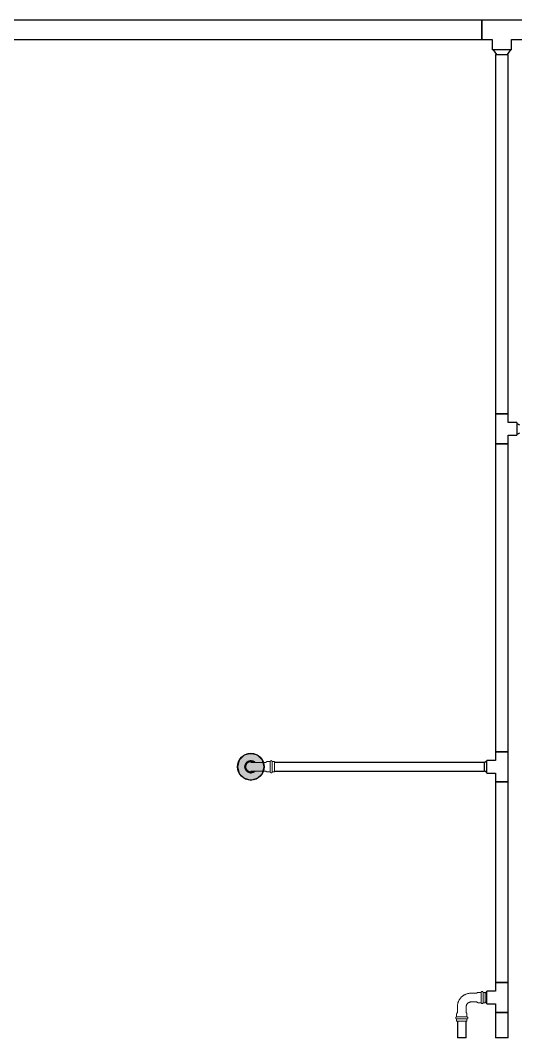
# Model space of a CAD drawing. Header units: inches. Extents: x -3327 to -1, y 8 to 1328.
# Drawn here: x -1919.6 to -1845, y 121.4 to 273.4 of the extents above; entities that cross this region are included whole.
import ezdxf

# ---------------------------------------------------------------- set-up
doc = ezdxf.new("R2010")
doc.units = ezdxf.units.IN
doc.header["$MEASUREMENT"] = 0
doc.layers.add('P-PIPE', color=3, linetype='Continuous', lineweight=9)
doc.layers.add('X - REF - FP', color=7, linetype='Continuous', true_color=0xb90000)

# ---------------------------------------------------------------- blocks, each defined once
blk = doc.blocks.new('Victaulic-VicPress316-Elbow 90-45deg Style P568_P571 - Standard-V2-SECOND LEVEL')
at = {"layer": 'P-PIPE'}
for p, q in [((-3203.81, 730.05), (-3203.81, 729.6)), ((-3203.7, 731.1), (-3203.7, 730.2)), ((-3202.39, 730.21), (-3202.39, 731.1)), ((-3202.28, 729.6), (-3202.28, 730.05)), ((-3203.05, 729.6), (-3203.81, 729.6)), ((-3203.81, 729.31), (-3203.81, 728.97)), ((-3203.05, 729.31), (-3203.81, 729.31)), ((-3203.81, 728.97), (-3203.05, 728.97)), ((-3202.28, 729.6), (-3203.05, 729.6)), ((-3202.28, 729.31), (-3203.05, 729.31)), ((-3203.05, 728.97), (-3202.28, 728.97)), ((-3202.28, 728.97), (-3202.28, 729.31))]:
    blk.add_line(p, q, dxfattribs=at)
at = {"layer": 'P-PIPE', "flags": 128}
for points in [[(-3203.05, 733.4), (-3203.08, 733.4), (-3203.12, 733.4), (-3203.16, 733.4), (-3203.19, 733.39), (-3203.23, 733.38), (-3203.26, 733.38), (-3203.3, 733.37), (-3203.33, 733.36), (-3203.37, 733.34), (-3203.4, 733.33), (-3203.43, 733.32), (-3203.47, 733.3), (-3203.5, 733.28), (-3203.53, 733.26), (-3203.56, 733.24), (-3203.59, 733.22), (-3203.62, 733.2), (-3203.65, 733.18), (-3203.67, 733.15), (-3203.7, 733.13), (-3203.73, 733.1), (-3203.75, 733.07), (-3203.77, 733.04), (-3203.79, 733.01), (-3203.81, 732.98), (-3203.83, 732.95), (-3203.85, 732.92), (-3203.87, 732.89), (-3203.88, 732.85), (-3203.9, 732.82), (-3203.91, 732.79), (-3203.92, 732.75), (-3203.93, 732.72), (-3203.94, 732.68), (-3203.94, 732.65), (-3203.95, 732.61), (-3203.95, 732.57), (-3203.96, 732.54), (-3203.96, 732.5), (-3203.96, 732.46), (-3203.96, 732.43), (-3203.95, 732.39), (-3203.95, 732.35), (-3203.94, 732.32), (-3203.93, 732.28), (-3203.93, 732.25), (-3203.91, 732.21), (-3203.9, 732.18), (-3203.89, 732.14), (-3203.88, 732.11), (-3203.86, 732.08), (-3203.84, 732.05), (-3203.82, 732.01), (-3203.8, 731.98), (-3203.78, 731.95), (-3203.76, 731.92), (-3203.74, 731.9), (-3203.71, 731.87)], [(-3203.05, 733.26), (-3203.08, 733.26), (-3203.11, 733.25), (-3203.14, 733.25), (-3203.17, 733.25), (-3203.2, 733.24), (-3203.23, 733.23), (-3203.26, 733.23), (-3203.29, 733.22), (-3203.32, 733.21), (-3203.34, 733.2), (-3203.37, 733.18), (-3203.4, 733.17), (-3203.43, 733.16), (-3203.45, 733.14), (-3203.48, 733.12), (-3203.5, 733.1), (-3203.53, 733.09), (-3203.55, 733.07), (-3203.57, 733.05), (-3203.6, 733.02), (-3203.62, 733), (-3203.64, 732.98), (-3203.66, 732.95), (-3203.67, 732.93), (-3203.69, 732.9), (-3203.71, 732.88), (-3203.72, 732.85), (-3203.74, 732.82), (-3203.75, 732.8), (-3203.76, 732.77), (-3203.77, 732.74), (-3203.78, 732.71), (-3203.79, 732.68), (-3203.8, 732.65), (-3203.8, 732.62), (-3203.81, 732.59), (-3203.81, 732.56), (-3203.81, 732.53), (-3203.81, 732.5), (-3203.81, 732.47), (-3203.81, 732.44), (-3203.81, 732.41), (-3203.8, 732.38), (-3203.8, 732.35), (-3203.79, 732.32), (-3203.78, 732.29), (-3203.78, 732.26), (-3203.77, 732.23), (-3203.76, 732.2), (-3203.74, 732.17), (-3203.73, 732.14), (-3203.72, 732.12), (-3203.7, 732.1)], [(-3202.39, 731.86), (-3202.37, 731.88), (-3202.34, 731.91), (-3202.32, 731.94), (-3202.3, 731.97), (-3202.28, 732), (-3202.26, 732.03), (-3202.24, 732.06), (-3202.23, 732.09), (-3202.21, 732.13), (-3202.2, 732.16), (-3202.18, 732.19), (-3202.17, 732.23), (-3202.16, 732.26), (-3202.15, 732.3), (-3202.15, 732.33), (-3202.14, 732.37), (-3202.14, 732.41), (-3202.14, 732.44), (-3202.13, 732.48), (-3202.13, 732.52), (-3202.14, 732.55), (-3202.14, 732.59), (-3202.14, 732.63), (-3202.15, 732.66), (-3202.16, 732.7), (-3202.17, 732.73), (-3202.18, 732.77), (-3202.19, 732.8), (-3202.2, 732.84), (-3202.22, 732.87), (-3202.23, 732.9), (-3202.25, 732.93), (-3202.27, 732.97), (-3202.29, 733), (-3202.31, 733.03), (-3202.33, 733.06), (-3202.35, 733.08), (-3202.38, 733.11), (-3202.4, 733.14), (-3202.43, 733.16), (-3202.46, 733.19), (-3202.49, 733.21), (-3202.51, 733.23), (-3202.55, 733.25), (-3202.58, 733.27), (-3202.61, 733.29), (-3202.64, 733.31), (-3202.67, 733.32), (-3202.71, 733.34), (-3202.74, 733.35), (-3202.78, 733.36), (-3202.81, 733.37), (-3202.85, 733.38), (-3202.88, 733.39), (-3202.92, 733.39), (-3202.95, 733.4), (-3202.99, 733.4), (-3203.03, 733.4), (-3203.05, 733.4)], [(-3202.39, 732.1), (-3202.37, 732.13), (-3202.36, 732.16), (-3202.34, 732.18), (-3202.33, 732.21), (-3202.32, 732.24), (-3202.31, 732.27), (-3202.3, 732.3), (-3202.3, 732.33), (-3202.29, 732.36), (-3202.29, 732.39), (-3202.28, 732.42), (-3202.28, 732.45), (-3202.28, 732.48), (-3202.28, 732.51), (-3202.28, 732.54), (-3202.28, 732.57), (-3202.29, 732.6), (-3202.29, 732.63), (-3202.3, 732.66), (-3202.31, 732.69), (-3202.32, 732.72), (-3202.33, 732.75), (-3202.34, 732.78), (-3202.35, 732.81), (-3202.36, 732.84), (-3202.38, 732.86), (-3202.39, 732.89), (-3202.41, 732.92), (-3202.43, 732.94), (-3202.44, 732.97), (-3202.46, 732.99), (-3202.48, 733.01), (-3202.51, 733.03), (-3202.53, 733.06), (-3202.55, 733.08), (-3202.58, 733.09), (-3202.6, 733.11), (-3202.62, 733.13), (-3202.65, 733.15), (-3202.68, 733.16), (-3202.7, 733.18), (-3202.73, 733.19), (-3202.76, 733.2), (-3202.79, 733.21), (-3202.82, 733.22), (-3202.85, 733.23), (-3202.88, 733.24), (-3202.91, 733.24), (-3202.94, 733.25), (-3202.97, 733.25), (-3203, 733.26), (-3203.03, 733.26), (-3203.05, 733.26)], [(-3203.7, 732.49), (-3203.7, 732.49), (-3203.7, 732.49), (-3203.7, 732.48), (-3203.7, 732.47), (-3203.7, 732.46), (-3203.7, 732.45), (-3203.7, 732.44), (-3203.7, 732.42), (-3203.7, 732.4), (-3203.7, 732.38), (-3203.7, 732.36), (-3203.7, 732.33), (-3203.7, 732.31), (-3203.7, 732.28), (-3203.7, 732.25), (-3203.7, 732.21), (-3203.7, 732.18), (-3203.7, 732.14), (-3203.7, 732.11), (-3203.7, 732.07), (-3203.7, 732.03), (-3203.7, 731.98), (-3203.7, 731.94), (-3203.7, 731.9), (-3203.7, 731.85), (-3203.7, 731.8), (-3203.7, 731.75), (-3203.7, 731.7), (-3203.7, 731.65), (-3203.7, 731.6), (-3203.7, 731.55), (-3203.7, 731.5), (-3203.7, 731.44), (-3203.7, 731.39), (-3203.7, 731.33), (-3203.7, 731.28), (-3203.7, 731.22), (-3203.7, 731.17), (-3203.7, 731.11), (-3203.7, 731.1)], [(-3202.39, 731.1), (-3202.39, 731.15), (-3202.39, 731.21), (-3202.39, 731.26), (-3202.39, 731.32), (-3202.39, 731.37), (-3202.39, 731.43), (-3202.39, 731.48), (-3202.39, 731.54), (-3202.39, 731.59), (-3202.39, 731.64), (-3202.39, 731.69), (-3202.39, 731.74), (-3202.39, 731.79), (-3202.39, 731.84), (-3202.39, 731.88), (-3202.39, 731.93), (-3202.39, 731.97), (-3202.39, 732.02), (-3202.39, 732.06), (-3202.39, 732.1), (-3202.39, 732.13), (-3202.39, 732.17), (-3202.39, 732.21), (-3202.39, 732.24), (-3202.39, 732.27), (-3202.39, 732.3), (-3202.39, 732.33), (-3202.39, 732.35), (-3202.39, 732.37), (-3202.39, 732.4), (-3202.39, 732.41), (-3202.39, 732.43), (-3202.39, 732.45), (-3202.39, 732.46), (-3202.39, 732.47), (-3202.39, 732.48), (-3202.39, 732.48), (-3202.39, 732.49), (-3202.39, 732.49), (-3202.39, 732.49)], [(-3203.81, 730.05), (-3203.81, 730.06), (-3203.81, 730.07), (-3203.81, 730.08), (-3203.81, 730.09), (-3203.81, 730.11), (-3203.8, 730.12), (-3203.8, 730.13), (-3203.8, 730.14), (-3203.8, 730.15), (-3203.79, 730.16), (-3203.79, 730.17), (-3203.78, 730.18), (-3203.78, 730.19), (-3203.77, 730.2), (-3203.76, 730.2), (-3203.76, 730.21), (-3203.75, 730.22), (-3203.74, 730.23), (-3203.74, 730.24), (-3203.73, 730.25), (-3203.72, 730.25), (-3203.71, 730.26), (-3203.71, 730.27), (-3203.7, 730.27)], [(-3202.39, 730.27), (-3202.38, 730.26), (-3202.37, 730.26), (-3202.36, 730.25), (-3202.36, 730.24), (-3202.35, 730.23), (-3202.34, 730.22), (-3202.33, 730.22), (-3202.33, 730.21), (-3202.32, 730.2), (-3202.32, 730.19), (-3202.31, 730.18), (-3202.31, 730.17), (-3202.3, 730.16), (-3202.3, 730.15), (-3202.29, 730.14), (-3202.29, 730.13), (-3202.29, 730.12), (-3202.29, 730.11), (-3202.28, 730.1), (-3202.28, 730.09), (-3202.28, 730.07), (-3202.28, 730.06), (-3202.28, 730.05), (-3202.28, 730.05)], [(-3203.81, 729.31), (-3203.82, 729.31), (-3203.82, 729.31), (-3203.83, 729.31), (-3203.84, 729.31), (-3203.84, 729.31), (-3203.85, 729.31), (-3203.85, 729.31), (-3203.86, 729.32), (-3203.86, 729.32), (-3203.87, 729.32), (-3203.87, 729.32), (-3203.88, 729.32), (-3203.88, 729.33), (-3203.89, 729.33), (-3203.89, 729.33), (-3203.9, 729.34), (-3203.9, 729.34), (-3203.91, 729.34), (-3203.91, 729.35), (-3203.92, 729.35), (-3203.92, 729.36), (-3203.92, 729.36), (-3203.93, 729.37), (-3203.93, 729.37), (-3203.93, 729.38), (-3203.94, 729.38), (-3203.94, 729.39), (-3203.94, 729.39), (-3203.95, 729.4), (-3203.95, 729.4), (-3203.95, 729.41), (-3203.95, 729.41), (-3203.95, 729.42), (-3203.95, 729.42), (-3203.96, 729.43), (-3203.96, 729.44), (-3203.96, 729.44), (-3203.96, 729.45), (-3203.96, 729.45), (-3203.96, 729.46), (-3203.96, 729.46), (-3203.96, 729.47), (-3203.96, 729.48), (-3203.96, 729.48), (-3203.95, 729.49), (-3203.95, 729.49), (-3203.95, 729.5), (-3203.95, 729.5), (-3203.95, 729.51), (-3203.94, 729.51), (-3203.94, 729.52), (-3203.94, 729.52), (-3203.94, 729.53), (-3203.93, 729.53), (-3203.93, 729.54), (-3203.93, 729.54), (-3203.92, 729.55), (-3203.92, 729.55), (-3203.92, 729.56), (-3203.91, 729.56), (-3203.91, 729.57), (-3203.9, 729.57), (-3203.9, 729.57), (-3203.89, 729.58), (-3203.89, 729.58), (-3203.88, 729.58), (-3203.88, 729.58), (-3203.87, 729.59), (-3203.87, 729.59), (-3203.86, 729.59), (-3203.86, 729.59), (-3203.85, 729.59), (-3203.84, 729.6), (-3203.84, 729.6), (-3203.83, 729.6), (-3203.83, 729.6), (-3203.82, 729.6), (-3203.82, 729.6), (-3203.81, 729.6)], [(-3203.05, 729.6), (-3203.08, 729.6), (-3203.11, 729.6), (-3203.14, 729.6), (-3203.17, 729.6), (-3203.2, 729.6), (-3203.23, 729.6), (-3203.26, 729.6), (-3203.29, 729.6), (-3203.32, 729.6), (-3203.34, 729.6), (-3203.37, 729.6), (-3203.4, 729.6), (-3203.43, 729.6), (-3203.45, 729.6), (-3203.48, 729.6), (-3203.5, 729.6), (-3203.53, 729.6), (-3203.55, 729.6), (-3203.57, 729.6), (-3203.6, 729.6), (-3203.62, 729.6), (-3203.64, 729.6), (-3203.66, 729.6), (-3203.67, 729.6), (-3203.69, 729.6), (-3203.71, 729.6), (-3203.72, 729.6), (-3203.74, 729.6), (-3203.75, 729.6), (-3203.76, 729.6), (-3203.77, 729.6), (-3203.78, 729.6), (-3203.79, 729.6), (-3203.8, 729.6), (-3203.8, 729.6), (-3203.81, 729.6), (-3203.81, 729.6), (-3203.81, 729.6), (-3203.81, 729.6), (-3203.81, 729.6)], [(-3203.81, 729.6), (-3203.81, 729.6), (-3203.81, 729.6), (-3203.81, 729.6), (-3203.8, 729.6), (-3203.8, 729.6), (-3203.79, 729.6), (-3203.78, 729.6), (-3203.77, 729.6)], [(-3203.77, 729.31), (-3203.78, 729.31), (-3203.79, 729.31), (-3203.8, 729.31), (-3203.8, 729.31), (-3203.81, 729.31), (-3203.81, 729.31), (-3203.81, 729.31), (-3203.81, 729.31), (-3203.81, 729.31)], [(-3203.81, 729.31), (-3203.81, 729.31), (-3203.81, 729.31), (-3203.81, 729.31), (-3203.8, 729.31), (-3203.8, 729.31), (-3203.79, 729.31), (-3203.78, 729.31), (-3203.77, 729.31), (-3203.76, 729.31), (-3203.75, 729.31), (-3203.74, 729.31), (-3203.73, 729.31), (-3203.71, 729.31), (-3203.7, 729.31), (-3203.68, 729.31), (-3203.66, 729.31), (-3203.64, 729.31), (-3203.62, 729.31), (-3203.6, 729.31), (-3203.58, 729.31), (-3203.56, 729.31), (-3203.53, 729.31), (-3203.51, 729.31), (-3203.49, 729.31), (-3203.46, 729.31), (-3203.43, 729.31), (-3203.41, 729.31), (-3203.38, 729.31), (-3203.35, 729.31), (-3203.32, 729.31), (-3203.29, 729.31), (-3203.27, 729.31), (-3203.24, 729.31), (-3203.21, 729.31), (-3203.18, 729.31), (-3203.15, 729.31), (-3203.12, 729.31), (-3203.08, 729.31), (-3203.05, 729.31), (-3203.05, 729.31)], [(-3202.28, 729.6), (-3202.28, 729.6), (-3202.28, 729.6), (-3202.29, 729.6), (-3202.29, 729.6), (-3202.29, 729.6), (-3202.3, 729.6), (-3202.31, 729.6), (-3202.32, 729.6), (-3202.33, 729.6), (-3202.34, 729.6), (-3202.35, 729.6), (-3202.37, 729.6), (-3202.38, 729.6), (-3202.4, 729.6), (-3202.41, 729.6), (-3202.43, 729.6), (-3202.45, 729.6), (-3202.47, 729.6), (-3202.49, 729.6), (-3202.51, 729.6), (-3202.53, 729.6), (-3202.56, 729.6), (-3202.58, 729.6), (-3202.61, 729.6), (-3202.63, 729.6), (-3202.66, 729.6), (-3202.68, 729.6), (-3202.71, 729.6), (-3202.74, 729.6), (-3202.77, 729.6), (-3202.8, 729.6), (-3202.83, 729.6), (-3202.86, 729.6), (-3202.89, 729.6), (-3202.92, 729.6), (-3202.95, 729.6), (-3202.98, 729.6), (-3203.01, 729.6), (-3203.04, 729.6), (-3203.05, 729.6)], [(-3203.05, 729.31), (-3203.02, 729.31), (-3202.98, 729.31), (-3202.95, 729.31), (-3202.92, 729.31), (-3202.89, 729.31), (-3202.86, 729.31), (-3202.83, 729.31), (-3202.8, 729.31), (-3202.78, 729.31), (-3202.75, 729.31), (-3202.72, 729.31), (-3202.69, 729.31), (-3202.67, 729.31), (-3202.64, 729.31), (-3202.61, 729.31), (-3202.59, 729.31), (-3202.56, 729.31), (-3202.54, 729.31), (-3202.52, 729.31), (-3202.5, 729.31), (-3202.48, 729.31), (-3202.46, 729.31), (-3202.44, 729.31), (-3202.42, 729.31), (-3202.4, 729.31), (-3202.39, 729.31), (-3202.37, 729.31), (-3202.36, 729.31), (-3202.34, 729.31), (-3202.33, 729.31), (-3202.32, 729.31), (-3202.31, 729.31), (-3202.3, 729.31), (-3202.3, 729.31), (-3202.29, 729.31), (-3202.29, 729.31), (-3202.28, 729.31), (-3202.28, 729.31), (-3202.28, 729.31), (-3202.28, 729.31)], [(-3202.32, 729.6), (-3202.31, 729.6), (-3202.3, 729.6), (-3202.3, 729.6), (-3202.29, 729.6), (-3202.29, 729.6), (-3202.28, 729.6), (-3202.28, 729.6), (-3202.28, 729.6), (-3202.28, 729.6)], [(-3202.28, 729.31), (-3202.28, 729.31), (-3202.28, 729.31), (-3202.29, 729.31), (-3202.29, 729.31), (-3202.29, 729.31), (-3202.3, 729.31), (-3202.31, 729.31), (-3202.32, 729.31)], [(-3202.28, 729.6), (-3202.27, 729.6), (-3202.27, 729.6), (-3202.26, 729.6), (-3202.26, 729.6), (-3202.25, 729.6), (-3202.24, 729.6), (-3202.24, 729.59), (-3202.23, 729.59), (-3202.23, 729.59), (-3202.22, 729.59), (-3202.22, 729.59), (-3202.21, 729.58), (-3202.21, 729.58), (-3202.2, 729.58), (-3202.2, 729.57), (-3202.19, 729.57), (-3202.19, 729.57), (-3202.18, 729.56), (-3202.18, 729.56), (-3202.18, 729.56), (-3202.17, 729.55), (-3202.17, 729.55), (-3202.16, 729.54), (-3202.16, 729.54), (-3202.16, 729.53), (-3202.15, 729.53), (-3202.15, 729.52), (-3202.15, 729.52), (-3202.15, 729.51), (-3202.14, 729.51), (-3202.14, 729.5), (-3202.14, 729.5), (-3202.14, 729.49), (-3202.14, 729.48), (-3202.14, 729.48), (-3202.14, 729.47), (-3202.13, 729.47), (-3202.13, 729.46), (-3202.13, 729.46), (-3202.13, 729.45), (-3202.13, 729.44), (-3202.13, 729.44), (-3202.14, 729.43), (-3202.14, 729.43), (-3202.14, 729.42), (-3202.14, 729.42), (-3202.14, 729.41), (-3202.14, 729.4), (-3202.14, 729.4), (-3202.15, 729.39), (-3202.15, 729.39), (-3202.15, 729.38), (-3202.16, 729.38), (-3202.16, 729.37), (-3202.16, 729.37), (-3202.17, 729.36), (-3202.17, 729.36), (-3202.17, 729.35), (-3202.18, 729.35), (-3202.18, 729.35), (-3202.19, 729.34), (-3202.19, 729.34), (-3202.19, 729.34), (-3202.2, 729.33), (-3202.2, 729.33), (-3202.21, 729.33), (-3202.21, 729.32), (-3202.22, 729.32), (-3202.23, 729.32), (-3202.23, 729.32), (-3202.24, 729.32), (-3202.24, 729.31), (-3202.25, 729.31), (-3202.25, 729.31), (-3202.26, 729.31), (-3202.26, 729.31), (-3202.27, 729.31), (-3202.28, 729.31), (-3202.28, 729.31)]]:
    blk.add_lwpolyline(points, dxfattribs=at)
blk = doc.blocks.new('Victaulic-VicPress316-Elbow 90-45deg Style P568_P571 - Standard-V1-SECOND LEVEL')
at = {"layer": 'P-PIPE'}
for p, q in [((-0.77, 3.52), (-0.77, 3.18)), ((0.77, 3.52), (-0.77, 3.52)), ((-0.77, 3.18), (0.77, 3.18)), ((0.77, 3.18), (0.77, 3.52)), ((-0.77, 2.89), (-0.77, 2.44)), ((-0.77, 2.89), (0.77, 2.89)), ((-0.66, 2.28), (-0.66, 1.39)), ((0.66, 1.39), (0.66, 2.28)), ((0.77, 2.44), (0.77, 2.89)), ((-3.18, 0.77), (-3.52, 0.77)), ((-3.52, 0.77), (-3.52, -0.77)), ((-3.18, -0.77), (-3.18, 0.77)), ((-2.44, 0.77), (-2.89, 0.77)), ((-2.89, -0.77), (-2.89, 0.77)), ((-1.39, 0.66), (-2.28, 0.66)), ((-3.52, -0.77), (-3.18, -0.77)), ((-2.89, -0.77), (-2.44, -0.77)), ((-2.28, -0.66), (-1.39, -0.66))]:
    blk.add_line(p, q, dxfattribs=at)
at = {"layer": 'P-PIPE', "flags": 128}
for points in [[(-0.77, 2.89), (-0.77, 2.89), (-0.78, 2.89), (-0.78, 2.89), (-0.79, 2.89), (-0.8, 2.89), (-0.8, 2.89), (-0.81, 2.9), (-0.81, 2.9), (-0.82, 2.9), (-0.82, 2.9), (-0.83, 2.9), (-0.83, 2.91), (-0.84, 2.91), (-0.84, 2.91), (-0.85, 2.92), (-0.85, 2.92), (-0.86, 2.92), (-0.86, 2.93), (-0.87, 2.93), (-0.87, 2.93), (-0.87, 2.94), (-0.88, 2.94), (-0.88, 2.95), (-0.89, 2.95), (-0.89, 2.96), (-0.89, 2.96), (-0.89, 2.97), (-0.9, 2.97), (-0.9, 2.98), (-0.9, 2.98), (-0.9, 2.99), (-0.91, 2.99), (-0.91, 3), (-0.91, 3.01), (-0.91, 3.01), (-0.91, 3.02), (-0.91, 3.02), (-0.91, 3.03), (-0.91, 3.03), (-0.91, 3.04), (-0.91, 3.05), (-0.91, 3.05), (-0.91, 3.06), (-0.91, 3.06), (-0.91, 3.07), (-0.91, 3.07), (-0.91, 3.08), (-0.9, 3.09), (-0.9, 3.09), (-0.9, 3.1), (-0.9, 3.1), (-0.89, 3.11), (-0.89, 3.11), (-0.89, 3.12), (-0.88, 3.12), (-0.88, 3.13), (-0.88, 3.13), (-0.87, 3.14), (-0.87, 3.14), (-0.86, 3.14), (-0.86, 3.15), (-0.86, 3.15), (-0.85, 3.15), (-0.85, 3.16), (-0.84, 3.16), (-0.84, 3.16), (-0.83, 3.17), (-0.83, 3.17), (-0.82, 3.17), (-0.82, 3.17), (-0.81, 3.17), (-0.8, 3.18), (-0.8, 3.18), (-0.79, 3.18), (-0.79, 3.18), (-0.78, 3.18), (-0.78, 3.18), (-0.77, 3.18), (-0.77, 3.18)], [(0.77, 3.18), (0.77, 3.18), (0.76, 3.18), (0.76, 3.18), (0.76, 3.18), (0.75, 3.18), (0.74, 3.18), (0.74, 3.18), (0.73, 3.18), (0.72, 3.18), (0.71, 3.18), (0.69, 3.18), (0.68, 3.18), (0.67, 3.18), (0.65, 3.18), (0.63, 3.18), (0.61, 3.18), (0.6, 3.18), (0.58, 3.18), (0.56, 3.18), (0.53, 3.18), (0.51, 3.18), (0.49, 3.18), (0.46, 3.18), (0.44, 3.18), (0.41, 3.18), (0.39, 3.18), (0.36, 3.18), (0.33, 3.18), (0.31, 3.18), (0.28, 3.18), (0.25, 3.18), (0.22, 3.18), (0.19, 3.18), (0.16, 3.18), (0.13, 3.18), (0.1, 3.18), (0.07, 3.18), (0.04, 3.18), (0.01, 3.18), (-0.02, 3.18), (-0.05, 3.18), (-0.08, 3.18), (-0.11, 3.18), (-0.14, 3.18), (-0.17, 3.18), (-0.2, 3.18), (-0.23, 3.18), (-0.26, 3.18), (-0.29, 3.18), (-0.32, 3.18), (-0.35, 3.18), (-0.37, 3.18), (-0.4, 3.18), (-0.43, 3.18), (-0.45, 3.18), (-0.48, 3.18), (-0.5, 3.18), (-0.52, 3.18), (-0.54, 3.18), (-0.57, 3.18), (-0.59, 3.18), (-0.6, 3.18), (-0.62, 3.18), (-0.64, 3.18), (-0.66, 3.18), (-0.67, 3.18), (-0.69, 3.18), (-0.7, 3.18), (-0.71, 3.18), (-0.72, 3.18), (-0.73, 3.18), (-0.74, 3.18), (-0.75, 3.18), (-0.75, 3.18), (-0.76, 3.18), (-0.76, 3.18), (-0.77, 3.18), (-0.77, 3.18), (-0.77, 3.18)], [(-0.77, 3.18), (-0.77, 3.18), (-0.76, 3.18), (-0.76, 3.18), (-0.76, 3.18), (-0.75, 3.18), (-0.74, 3.18), (-0.74, 3.18), (-0.73, 3.18)], [(0.72, 3.18), (0.73, 3.18), (0.74, 3.18), (0.75, 3.18), (0.75, 3.18), (0.76, 3.18), (0.76, 3.18), (0.77, 3.18), (0.77, 3.18), (0.77, 3.18)], [(0.77, 3.18), (0.77, 3.18), (0.78, 3.18), (0.78, 3.18), (0.79, 3.18), (0.8, 3.18), (0.8, 3.18), (0.81, 3.18), (0.81, 3.17), (0.82, 3.17), (0.82, 3.17), (0.83, 3.17), (0.83, 3.17), (0.84, 3.16), (0.84, 3.16), (0.85, 3.16), (0.85, 3.15), (0.86, 3.15), (0.86, 3.15), (0.87, 3.14), (0.87, 3.14), (0.87, 3.13), (0.88, 3.13), (0.88, 3.12), (0.89, 3.12), (0.89, 3.11), (0.89, 3.11), (0.89, 3.1), (0.9, 3.1), (0.9, 3.09), (0.9, 3.09), (0.9, 3.08), (0.91, 3.08), (0.91, 3.07), (0.91, 3.07), (0.91, 3.06), (0.91, 3.05), (0.91, 3.05), (0.91, 3.04), (0.91, 3.04), (0.91, 3.03), (0.91, 3.03), (0.91, 3.02), (0.91, 3.01), (0.91, 3.01), (0.91, 3), (0.91, 3), (0.91, 2.99), (0.9, 2.99), (0.9, 2.98), (0.9, 2.98), (0.9, 2.97), (0.89, 2.97), (0.89, 2.96), (0.89, 2.96), (0.88, 2.95), (0.88, 2.95), (0.88, 2.94), (0.87, 2.94), (0.87, 2.93), (0.86, 2.93), (0.86, 2.92), (0.86, 2.92), (0.85, 2.92), (0.85, 2.91), (0.84, 2.91), (0.84, 2.91), (0.83, 2.91), (0.83, 2.9), (0.82, 2.9), (0.82, 2.9), (0.81, 2.9), (0.8, 2.9), (0.8, 2.89), (0.79, 2.89), (0.79, 2.89), (0.78, 2.89), (0.78, 2.89), (0.77, 2.89), (0.77, 2.89)], [(-0.77, 2.89), (-0.77, 2.89), (-0.76, 2.89), (-0.76, 2.89), (-0.76, 2.89), (-0.75, 2.89), (-0.74, 2.89), (-0.74, 2.89), (-0.73, 2.89), (-0.72, 2.89), (-0.71, 2.89), (-0.69, 2.89), (-0.68, 2.89), (-0.67, 2.89), (-0.65, 2.89), (-0.63, 2.89), (-0.61, 2.89), (-0.6, 2.89), (-0.58, 2.89), (-0.56, 2.89), (-0.53, 2.89), (-0.51, 2.89), (-0.49, 2.89), (-0.46, 2.89), (-0.44, 2.89), (-0.41, 2.89), (-0.39, 2.89), (-0.36, 2.89), (-0.33, 2.89), (-0.31, 2.89), (-0.28, 2.89), (-0.25, 2.89), (-0.22, 2.89), (-0.19, 2.89), (-0.16, 2.89), (-0.13, 2.89), (-0.1, 2.89), (-0.07, 2.89), (-0.04, 2.89), (-0.01, 2.89), (0.02, 2.89), (0.05, 2.89), (0.08, 2.89), (0.11, 2.89), (0.14, 2.89), (0.17, 2.89), (0.2, 2.89), (0.23, 2.89), (0.26, 2.89), (0.29, 2.89), (0.32, 2.89), (0.35, 2.89), (0.37, 2.89), (0.4, 2.89), (0.43, 2.89), (0.45, 2.89), (0.48, 2.89), (0.5, 2.89), (0.52, 2.89), (0.54, 2.89), (0.57, 2.89), (0.59, 2.89), (0.6, 2.89), (0.62, 2.89), (0.64, 2.89), (0.66, 2.89), (0.67, 2.89), (0.69, 2.89), (0.7, 2.89), (0.71, 2.89), (0.72, 2.89), (0.73, 2.89), (0.74, 2.89), (0.75, 2.89), (0.75, 2.89), (0.76, 2.89), (0.76, 2.89), (0.77, 2.89), (0.77, 2.89), (0.77, 2.89)], [(-0.72, 2.89), (-0.73, 2.89), (-0.74, 2.89), (-0.75, 2.89), (-0.75, 2.89), (-0.76, 2.89), (-0.76, 2.89), (-0.77, 2.89), (-0.77, 2.89), (-0.77, 2.89)], [(-0.66, 2.22), (-0.67, 2.23), (-0.67, 2.23), (-0.68, 2.24), (-0.69, 2.25), (-0.7, 2.26), (-0.7, 2.27), (-0.71, 2.27), (-0.72, 2.28), (-0.72, 2.29), (-0.73, 2.3), (-0.73, 2.31), (-0.74, 2.32), (-0.74, 2.33), (-0.75, 2.34), (-0.75, 2.35), (-0.76, 2.36), (-0.76, 2.37), (-0.76, 2.38), (-0.76, 2.39), (-0.76, 2.4), (-0.77, 2.42), (-0.77, 2.43), (-0.77, 2.44), (-0.77, 2.44)], [(0.77, 2.44), (0.77, 2.43), (0.77, 2.42), (0.76, 2.41), (0.76, 2.4), (0.76, 2.38), (0.76, 2.37), (0.76, 2.36), (0.75, 2.35), (0.75, 2.34), (0.74, 2.33), (0.74, 2.32), (0.74, 2.31), (0.73, 2.3), (0.72, 2.29), (0.72, 2.29), (0.71, 2.28), (0.71, 2.27), (0.7, 2.26), (0.69, 2.25), (0.68, 2.24), (0.68, 2.24), (0.67, 2.23), (0.66, 2.22), (0.66, 2.22)], [(0.77, 2.89), (0.77, 2.89), (0.76, 2.89), (0.76, 2.89), (0.76, 2.89), (0.75, 2.89), (0.74, 2.89), (0.74, 2.89), (0.73, 2.89)], [(-3.18, 0.77), (-3.18, 0.77), (-3.18, 0.78), (-3.18, 0.78), (-3.18, 0.79), (-3.18, 0.8), (-3.18, 0.8), (-3.18, 0.81), (-3.17, 0.81), (-3.17, 0.82), (-3.17, 0.82), (-3.17, 0.83), (-3.17, 0.83), (-3.16, 0.84), (-3.16, 0.84), (-3.16, 0.85), (-3.15, 0.85), (-3.15, 0.86), (-3.15, 0.86), (-3.14, 0.87), (-3.14, 0.87), (-3.13, 0.87), (-3.13, 0.88), (-3.12, 0.88), (-3.12, 0.89), (-3.11, 0.89), (-3.11, 0.89), (-3.1, 0.89), (-3.1, 0.9), (-3.09, 0.9), (-3.09, 0.9), (-3.08, 0.9), (-3.08, 0.91), (-3.07, 0.91), (-3.07, 0.91), (-3.06, 0.91), (-3.05, 0.91), (-3.05, 0.91), (-3.04, 0.91), (-3.04, 0.91), (-3.03, 0.91), (-3.03, 0.91), (-3.02, 0.91), (-3.01, 0.91), (-3.01, 0.91), (-3, 0.91), (-3, 0.91), (-2.99, 0.91), (-2.99, 0.9), (-2.98, 0.9), (-2.98, 0.9), (-2.97, 0.9), (-2.97, 0.89), (-2.96, 0.89), (-2.96, 0.89), (-2.95, 0.88), (-2.95, 0.88), (-2.94, 0.88), (-2.94, 0.87), (-2.93, 0.87), (-2.93, 0.86), (-2.92, 0.86), (-2.92, 0.86), (-2.92, 0.85), (-2.91, 0.85), (-2.91, 0.84), (-2.91, 0.84), (-2.91, 0.83), (-2.9, 0.83), (-2.9, 0.82), (-2.9, 0.82), (-2.9, 0.81), (-2.9, 0.8), (-2.89, 0.8), (-2.89, 0.79), (-2.89, 0.79), (-2.89, 0.78), (-2.89, 0.78), (-2.89, 0.77), (-2.89, 0.77)], [(-3.18, 0.77), (-3.18, 0.77), (-3.18, 0.76), (-3.18, 0.76), (-3.18, 0.76), (-3.18, 0.75), (-3.18, 0.74), (-3.18, 0.74), (-3.18, 0.73), (-3.18, 0.72), (-3.18, 0.71), (-3.18, 0.69), (-3.18, 0.68), (-3.18, 0.67), (-3.18, 0.65), (-3.18, 0.63), (-3.18, 0.61), (-3.18, 0.6), (-3.18, 0.58), (-3.18, 0.56), (-3.18, 0.53), (-3.18, 0.51), (-3.18, 0.49), (-3.18, 0.46), (-3.18, 0.44), (-3.18, 0.41), (-3.18, 0.39), (-3.18, 0.36), (-3.18, 0.33), (-3.18, 0.31), (-3.18, 0.28), (-3.18, 0.25), (-3.18, 0.22), (-3.18, 0.19), (-3.18, 0.16), (-3.18, 0.13), (-3.18, 0.1), (-3.18, 0.07), (-3.18, 0.04), (-3.18, 0.01), (-3.18, -0.02), (-3.18, -0.05), (-3.18, -0.08), (-3.18, -0.11), (-3.18, -0.14), (-3.18, -0.17), (-3.18, -0.2), (-3.18, -0.23), (-3.18, -0.26), (-3.18, -0.29), (-3.18, -0.32), (-3.18, -0.35), (-3.18, -0.37), (-3.18, -0.4), (-3.18, -0.43), (-3.18, -0.45), (-3.18, -0.48), (-3.18, -0.5), (-3.18, -0.52), (-3.18, -0.54), (-3.18, -0.57), (-3.18, -0.59), (-3.18, -0.6), (-3.18, -0.62), (-3.18, -0.64), (-3.18, -0.66), (-3.18, -0.67), (-3.18, -0.69), (-3.18, -0.7), (-3.18, -0.71), (-3.18, -0.72), (-3.18, -0.73), (-3.18, -0.74), (-3.18, -0.75), (-3.18, -0.75), (-3.18, -0.76), (-3.18, -0.76), (-3.18, -0.77), (-3.18, -0.77), (-3.18, -0.77)], [(-3.18, 0.72), (-3.18, 0.73), (-3.18, 0.74), (-3.18, 0.75), (-3.18, 0.75), (-3.18, 0.76), (-3.18, 0.76), (-3.18, 0.77), (-3.18, 0.77), (-3.18, 0.77)], [(-2.89, -0.77), (-2.89, -0.77), (-2.89, -0.76), (-2.89, -0.76), (-2.89, -0.76), (-2.89, -0.75), (-2.89, -0.74), (-2.89, -0.74), (-2.89, -0.73), (-2.89, -0.72), (-2.89, -0.71), (-2.89, -0.69), (-2.89, -0.68), (-2.89, -0.67), (-2.89, -0.65), (-2.89, -0.63), (-2.89, -0.61), (-2.89, -0.6), (-2.89, -0.58), (-2.89, -0.56), (-2.89, -0.53), (-2.89, -0.51), (-2.89, -0.49), (-2.89, -0.46), (-2.89, -0.44), (-2.89, -0.41), (-2.89, -0.39), (-2.89, -0.36), (-2.89, -0.33), (-2.89, -0.31), (-2.89, -0.28), (-2.89, -0.25), (-2.89, -0.22), (-2.89, -0.19), (-2.89, -0.16), (-2.89, -0.13), (-2.89, -0.1), (-2.89, -0.07), (-2.89, -0.04), (-2.89, -0.01), (-2.89, 0.02), (-2.89, 0.05), (-2.89, 0.08), (-2.89, 0.11), (-2.89, 0.14), (-2.89, 0.17), (-2.89, 0.2), (-2.89, 0.23), (-2.89, 0.26), (-2.89, 0.29), (-2.89, 0.32), (-2.89, 0.35), (-2.89, 0.37), (-2.89, 0.4), (-2.89, 0.43), (-2.89, 0.45), (-2.89, 0.48), (-2.89, 0.5), (-2.89, 0.52), (-2.89, 0.54), (-2.89, 0.57), (-2.89, 0.59), (-2.89, 0.6), (-2.89, 0.62), (-2.89, 0.64), (-2.89, 0.66), (-2.89, 0.67), (-2.89, 0.69), (-2.89, 0.7), (-2.89, 0.71), (-2.89, 0.72), (-2.89, 0.73), (-2.89, 0.74), (-2.89, 0.75), (-2.89, 0.75), (-2.89, 0.76), (-2.89, 0.76), (-2.89, 0.77), (-2.89, 0.77), (-2.89, 0.77)], [(-2.89, 0.77), (-2.89, 0.77), (-2.89, 0.76), (-2.89, 0.76), (-2.89, 0.76), (-2.89, 0.75), (-2.89, 0.74), (-2.89, 0.74), (-2.89, 0.73)], [(-2.44, 0.77), (-2.43, 0.77), (-2.42, 0.77), (-2.41, 0.76), (-2.4, 0.76), (-2.38, 0.76), (-2.37, 0.76), (-2.36, 0.76), (-2.35, 0.75), (-2.34, 0.75), (-2.33, 0.74), (-2.32, 0.74), (-2.31, 0.74), (-2.3, 0.73), (-2.29, 0.72), (-2.29, 0.72), (-2.28, 0.71), (-2.27, 0.71), (-2.26, 0.7), (-2.25, 0.69), (-2.24, 0.68), (-2.24, 0.68), (-2.23, 0.67), (-2.22, 0.66), (-2.22, 0.66)], [(-0.66, 1.39), (-0.66, 1.36), (-0.66, 1.33), (-0.66, 1.3), (-0.67, 1.28), (-0.67, 1.25), (-0.68, 1.22), (-0.69, 1.19), (-0.69, 1.16), (-0.7, 1.13), (-0.72, 1.11), (-0.73, 1.08), (-0.74, 1.05), (-0.75, 1.03), (-0.77, 1), (-0.79, 0.98), (-0.8, 0.95), (-0.82, 0.93), (-0.84, 0.91), (-0.86, 0.89), (-0.88, 0.87), (-0.9, 0.85), (-0.92, 0.83), (-0.95, 0.81), (-0.97, 0.79), (-1, 0.77), (-1.02, 0.76), (-1.05, 0.74), (-1.07, 0.73), (-1.1, 0.72), (-1.13, 0.71), (-1.15, 0.7), (-1.18, 0.69), (-1.21, 0.68), (-1.24, 0.67), (-1.27, 0.67), (-1.3, 0.66), (-1.33, 0.66), (-1.36, 0.66), (-1.39, 0.66), (-1.39, 0.66)], [(-1.39, -0.66), (-1.31, -0.66), (-1.23, -0.65), (-1.15, -0.64), (-1.07, -0.63), (-0.99, -0.62), (-0.91, -0.6), (-0.83, -0.58), (-0.75, -0.55), (-0.67, -0.53), (-0.59, -0.5), (-0.52, -0.46), (-0.45, -0.43), (-0.37, -0.39), (-0.3, -0.34), (-0.24, -0.3), (-0.17, -0.25), (-0.1, -0.2), (-0.04, -0.15), (0.02, -0.09), (0.08, -0.04), (0.13, 0.02), (0.19, 0.09), (0.24, 0.15), (0.29, 0.22), (0.33, 0.29), (0.38, 0.35), (0.42, 0.43), (0.45, 0.5), (0.49, 0.57), (0.52, 0.65), (0.55, 0.73), (0.57, 0.81), (0.59, 0.88), (0.61, 0.96), (0.63, 1.04), (0.64, 1.13), (0.65, 1.21), (0.65, 1.29), (0.66, 1.37), (0.66, 1.39)], [(-3.18, -0.77), (-3.18, -0.77), (-3.18, -0.76), (-3.18, -0.76), (-3.18, -0.76), (-3.18, -0.75), (-3.18, -0.74), (-3.18, -0.74), (-3.18, -0.73)], [(-2.89, -0.77), (-2.89, -0.77), (-2.89, -0.78), (-2.89, -0.78), (-2.89, -0.79), (-2.89, -0.8), (-2.89, -0.8), (-2.9, -0.81), (-2.9, -0.81), (-2.9, -0.82), (-2.9, -0.82), (-2.9, -0.83), (-2.91, -0.83), (-2.91, -0.84), (-2.91, -0.84), (-2.92, -0.85), (-2.92, -0.85), (-2.92, -0.86), (-2.93, -0.86), (-2.93, -0.87), (-2.93, -0.87), (-2.94, -0.87), (-2.94, -0.88), (-2.95, -0.88), (-2.95, -0.89), (-2.96, -0.89), (-2.96, -0.89), (-2.97, -0.89), (-2.97, -0.9), (-2.98, -0.9), (-2.98, -0.9), (-2.99, -0.9), (-2.99, -0.91), (-3, -0.91), (-3.01, -0.91), (-3.01, -0.91), (-3.02, -0.91), (-3.02, -0.91), (-3.03, -0.91), (-3.03, -0.91), (-3.04, -0.91), (-3.05, -0.91), (-3.05, -0.91), (-3.06, -0.91), (-3.06, -0.91), (-3.07, -0.91), (-3.07, -0.91), (-3.08, -0.91), (-3.09, -0.9), (-3.09, -0.9), (-3.1, -0.9), (-3.1, -0.9), (-3.11, -0.89), (-3.11, -0.89), (-3.12, -0.89), (-3.12, -0.88), (-3.13, -0.88), (-3.13, -0.88), (-3.14, -0.87), (-3.14, -0.87), (-3.14, -0.86), (-3.15, -0.86), (-3.15, -0.86), (-3.15, -0.85), (-3.16, -0.85), (-3.16, -0.84), (-3.16, -0.84), (-3.17, -0.83), (-3.17, -0.83), (-3.17, -0.82), (-3.17, -0.82), (-3.17, -0.81), (-3.18, -0.8), (-3.18, -0.8), (-3.18, -0.79), (-3.18, -0.79), (-3.18, -0.78), (-3.18, -0.78), (-3.18, -0.77), (-3.18, -0.77)], [(-2.89, -0.72), (-2.89, -0.73), (-2.89, -0.74), (-2.89, -0.75), (-2.89, -0.75), (-2.89, -0.76), (-2.89, -0.76), (-2.89, -0.77), (-2.89, -0.77), (-2.89, -0.77)], [(-2.22, -0.66), (-2.23, -0.67), (-2.23, -0.67), (-2.24, -0.68), (-2.25, -0.69), (-2.26, -0.7), (-2.27, -0.7), (-2.27, -0.71), (-2.28, -0.72), (-2.29, -0.72), (-2.3, -0.73), (-2.31, -0.73), (-2.32, -0.74), (-2.33, -0.74), (-2.34, -0.75), (-2.35, -0.75), (-2.36, -0.76), (-2.37, -0.76), (-2.38, -0.76), (-2.39, -0.76), (-2.4, -0.76), (-2.42, -0.77), (-2.43, -0.77), (-2.44, -0.77), (-2.44, -0.77)]]:
    blk.add_lwpolyline(points, dxfattribs=at)

msp = doc.modelspace()

# ---------------------------------------------------------------- hatches: boundary and pattern name
at = {"layer": 'X - REF - FP'}
h = msp.add_hatch(color=256, dxfattribs=at)
edge = h.paths.add_edge_path(flags=0)
edge.add_arc((-1885.13, 161.86), 2, 0, 360)
msp.add_hatch(color=256, dxfattribs=at).paths.add_polyline_path([(-1885.13, 159.86), (-1884.13, 160.13), (-1883.39, 160.86), (-1883.13, 161.86), (-1883.39, 162.86), (-1884.13, 163.6), (-1885.13, 163.86), (-1886.13, 163.6), (-1886.86, 162.86), (-1887.13, 161.86), (-1886.86, 160.86), (-1886.13, 160.13)], flags=0)

# ---------------------------------------------------------------- linework, layer by layer
for p, q in [((-1850.62, 273.44), (-1965.63, 273.44)), ((-1844.63, 273.44), (-1850.62, 273.44)), ((-1850.62, 273.44), (-1850.62, 271.28)), ((-1850.62, 273.25), (-1850.62, 273.39)), ((-1850.62, 273.02), (-1850.62, 273.24)), ((-1850.62, 272.72), (-1850.62, 273.02)), ((-1850.62, 272.37), (-1850.62, 272.72)), ((-1850.62, 271.63), (-1850.62, 272.37)), ((-1850.62, 271.28), (-1850.62, 271.63)), ((-1850.62, 270.98), (-1850.62, 271.28)), ((-1850.62, 271.28), (-1850.62, 270.56)), ((-1850.62, 270.76), (-1850.62, 270.98)), ((-1850.62, 270.61), (-1850.62, 270.75)), ((-1965.63, 270.56), (-1850.62, 270.56)), ((-1850.62, 270.56), (-1849.06, 270.56)), ((-1849.06, 270.56), (-1849.06, 269.01)), ((-1846.19, 270.56), (-1844.63, 270.56)), ((-1846.19, 269.01), (-1846.19, 270.56)), ((-1846.19, 269.01), (-1849.06, 269.01)), ((-1848.94, 269.01), (-1848.44, 268.35)), ((-1848.58, 268.35), (-1848.58, 214.61)), ((-1848.58, 268.35), (-1846.68, 268.35)), ((-1846.81, 268.35), (-1846.31, 269.01)), ((-1846.68, 214.61), (-1846.68, 268.35)), ((-1848.58, 214.61), (-1848.58, 210.12)), ((-1848.58, 214.61), (-1846.67, 214.61)), ((-1848.3, 214.61), (-1848.45, 214.61)), ((-1848.1, 214.61), (-1848.3, 214.61)), ((-1847.87, 214.61), (-1848.1, 214.61)), ((-1847.38, 214.61), (-1847.87, 214.61)), ((-1847.15, 214.61), (-1847.38, 214.61)), ((-1846.95, 214.61), (-1847.15, 214.61)), ((-1846.8, 214.61), (-1846.95, 214.61)), ((-1846.67, 213.32), (-1846.67, 214.61)), ((-1845.38, 213.32), (-1846.67, 213.32)), ((-1845.38, 213.32), (-1845.38, 211.41)), ((-1844.97, 212.93), (-1845.38, 213.18)), ((-1846.67, 210.12), (-1846.67, 211.41)), ((-1846.67, 211.41), (-1845.38, 211.41)), ((-1845.38, 211.55), (-1844.97, 211.8)), ((-1846.67, 210.12), (-1848.58, 210.12)), ((-1848.58, 210.12), (-1848.58, 164.11)), ((-1848.45, 210.12), (-1848.3, 210.12)), ((-1848.3, 210.12), (-1848.1, 210.12)), ((-1848.1, 210.12), (-1847.87, 210.12)), ((-1847.87, 210.12), (-1847.38, 210.12)), ((-1847.38, 210.12), (-1847.15, 210.12)), ((-1847.15, 210.12), (-1846.95, 210.12)), ((-1846.95, 210.12), (-1846.8, 210.12)), ((-1846.68, 164.11), (-1846.68, 210.12)), ((-1886.86, 162.86), (-1887.13, 161.86)), ((-1886.13, 163.6), (-1886.86, 162.86)), ((-1885.13, 163.86), (-1886.13, 163.6)), ((-1884.13, 163.6), (-1885.13, 163.86)), ((-1885.13, 162.6), (-1885.13, 162.86)), ((-1883.39, 162.86), (-1884.13, 163.6)), ((-1883.13, 161.86), (-1883.39, 162.86)), ((-1848.58, 162.82), (-1849.87, 162.82)), ((-1849.87, 160.91), (-1849.87, 162.82)), ((-1848.58, 164.11), (-1848.58, 162.82)), ((-1848.58, 164.11), (-1846.67, 164.11)), ((-1848.3, 164.11), (-1848.45, 164.11)), ((-1848.1, 164.11), (-1848.3, 164.11)), ((-1847.87, 164.11), (-1848.1, 164.11)), ((-1847.38, 164.11), (-1847.87, 164.11)), ((-1847.15, 164.11), (-1847.38, 164.11)), ((-1846.95, 164.11), (-1847.15, 164.11)), ((-1846.8, 164.11), (-1846.95, 164.11)), ((-1846.67, 159.62), (-1846.67, 164.11)), ((-1887.13, 161.86), (-1886.86, 160.86)), ((-1886.13, 161.86), (-1885.86, 161.86)), ((-1883.39, 160.86), (-1883.13, 161.86)), ((-1850.28, 162.52), (-1881.61, 162.52)), ((-1881.61, 161.21), (-1850.28, 161.21)), ((-1849.87, 162.68), (-1850.28, 162.43)), ((-1850.28, 162.52), (-1850.28, 161.21)), ((-1850.28, 161.3), (-1849.87, 161.05)), ((-1886.86, 160.86), (-1886.13, 160.13)), ((-1886.13, 160.13), (-1885.13, 159.86)), ((-1885.13, 159.86), (-1884.13, 160.13)), ((-1885.13, 160.86), (-1885.13, 161.13)), ((-1884.13, 160.13), (-1883.39, 160.86)), ((-1849.87, 160.91), (-1848.58, 160.91)), ((-1848.58, 160.91), (-1848.58, 159.62)), ((-1846.67, 159.62), (-1848.58, 159.62)), ((-1848.58, 159.62), (-1848.58, 129.61)), ((-1848.45, 159.62), (-1848.3, 159.62)), ((-1848.3, 159.62), (-1848.1, 159.62)), ((-1848.1, 159.62), (-1847.87, 159.62)), ((-1847.87, 159.62), (-1847.38, 159.62)), ((-1847.38, 159.62), (-1847.15, 159.62)), ((-1847.15, 159.62), (-1846.95, 159.62)), ((-1846.95, 159.62), (-1846.8, 159.62)), ((-1846.68, 129.61), (-1846.68, 159.62)), ((-1848.58, 129.61), (-1848.58, 128.32)), ((-1848.58, 129.61), (-1846.67, 129.61)), ((-1848.3, 129.61), (-1848.45, 129.61)), ((-1848.1, 129.61), (-1848.3, 129.61)), ((-1847.87, 129.61), (-1848.1, 129.61)), ((-1847.38, 129.61), (-1847.87, 129.61)), ((-1847.15, 129.61), (-1847.38, 129.61)), ((-1846.95, 129.61), (-1847.15, 129.61)), ((-1846.8, 129.61), (-1846.95, 129.61)), ((-1846.67, 125.12), (-1846.67, 129.61)), ((-1849.87, 128.18), (-1850.11, 128.03)), ((-1848.58, 128.32), (-1849.87, 128.32)), ((-1849.87, 126.41), (-1849.87, 128.32)), ((-1850.11, 126.7), (-1849.87, 126.55)), ((-1849.87, 126.41), (-1848.58, 126.41)), ((-1848.58, 126.41), (-1848.58, 125.12)), ((-1846.67, 125.12), (-1848.58, 125.12)), ((-1848.58, 125.12), (-1848.58, 121.36)), ((-1848.45, 125.12), (-1848.3, 125.12)), ((-1848.3, 125.12), (-1848.1, 125.12)), ((-1848.1, 125.12), (-1847.87, 125.12)), ((-1847.87, 125.12), (-1847.38, 125.12)), ((-1847.38, 125.12), (-1847.15, 125.12)), ((-1847.15, 125.12), (-1846.95, 125.12)), ((-1846.95, 125.12), (-1846.8, 125.12)), ((-1846.68, 121.36), (-1846.68, 125.12)), ((-1854.28, 123.84), (-1854.28, 121.36)), ((-1852.97, 121.36), (-1852.97, 123.84)), ((-1852.97, 121.36), (-1854.28, 121.36)), ((-1846.68, 121.36), (-1848.58, 121.36))]:
    msp.add_line(p, q, dxfattribs=at)
msp.add_circle((-1885.13, 161.86), 2, dxfattribs=at)

# ---------------------------------------------------------------- block references
for name, p, rotation in [('Victaulic-VicPress316-Elbow 90-45deg Style P568_P571 - Standard-V2-SECOND LEVEL', (-1152.63, 3364.91), 90), ('Victaulic-VicPress316-Elbow 90-45deg Style P568_P571 - Standard-V1-SECOND LEVEL', (-1853.62, 127.36), 180)]:
    msp.add_blockref(name, p, dxfattribs=dict(at, rotation=rotation))

doc.saveas('drawing.dxf')
